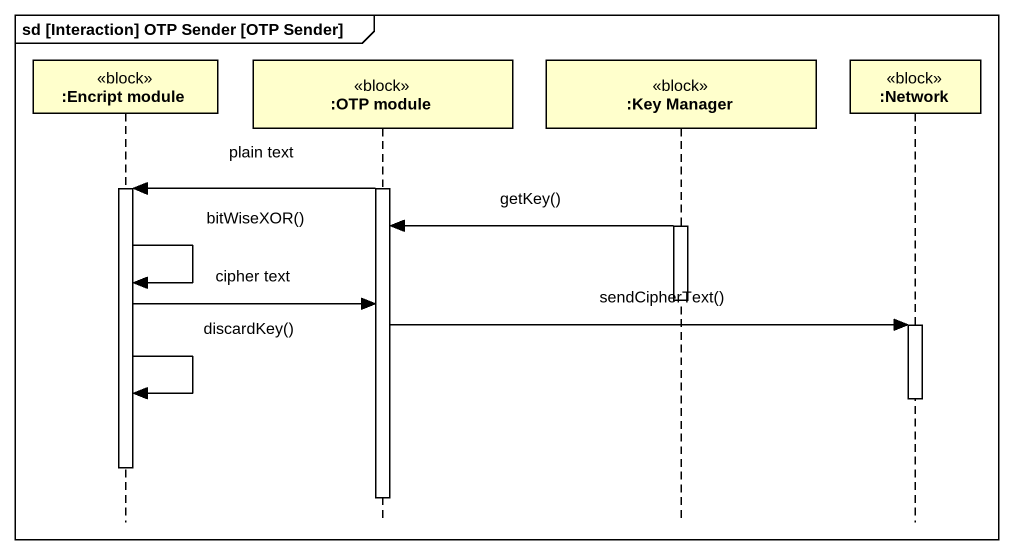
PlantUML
@startuml
mainframe sd [Interaction] OTP Sender [OTP Sender]
hide footbox
participant ":Encript module" as Encript_module <<block>>
participant ":OTP module" as OTP_module <<block>>
participant ":Key Manager" as Key_Manager <<block>>
participant ":Network" as Network_ <<block>>

activate OTP_module
OTP_module -> Encript_module : plain text
activate Encript_module
activate Key_Manager
Key_Manager -> OTP_module : getKey()
Encript_module -> Encript_module : bitWiseXOR()
deactivate Key_Manager
Encript_module -> OTP_module : cipher text
OTP_module -> Network_ : sendCipherText()
activate Network_
Encript_module -> Encript_module : discardKey()
deactivate Network_
deactivate Encript_module
deactivate OTP_module
@enduml
